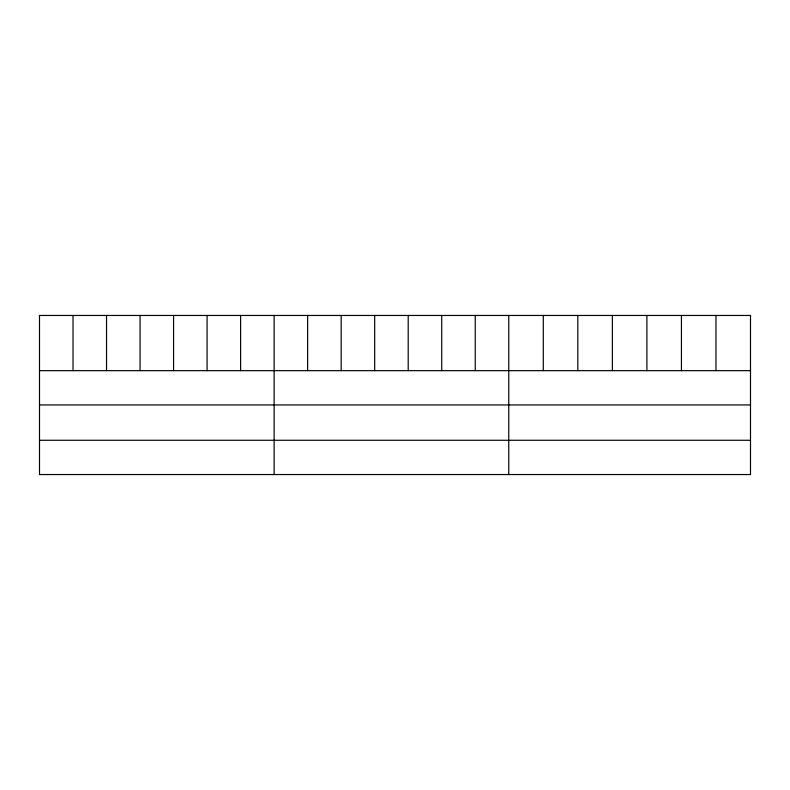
<?xml version="1.0" encoding="UTF-8"?>
<svg xmlns="http://www.w3.org/2000/svg" width="790" height="790" viewBox="0 0 790 790"><rect width="100%" height="100%" fill="white"/><g stroke="black" fill="none" stroke-linecap="round" stroke-linejoin="round"><path stroke-width="1.19" d="M39.5 370.658L750.5 370.658M39.5 404.944L750.5 404.944M39.5 440.267L750.5 440.267M715.967 315.457L715.967 370.658M681.434 315.457L681.434 370.658M646.901 315.457L646.901 370.658M612.359 315.457L612.359 370.658M577.826 315.457L577.826 370.658M543.293 315.457L543.293 370.658M508.76 315.457L508.76 474.543M475.244 315.457L475.244 370.658M441.719 315.457L441.719 370.658M408.203 315.457L408.203 370.658M374.687 315.457L374.687 370.658M341.171 315.457L341.171 370.658M307.646 315.457L307.646 370.658M274.13 315.457L274.13 474.543M240.614 315.457L240.614 370.658M207.089 315.457L207.089 370.658M173.573 315.457L173.573 370.658M140.057 315.457L140.057 370.658M106.541 315.457L106.541 370.658M73.016 315.457L73.016 370.658M750.5 315.457L39.5 315.457L39.5 474.543L750.5 474.543L750.5 315.457"/></g></svg>
